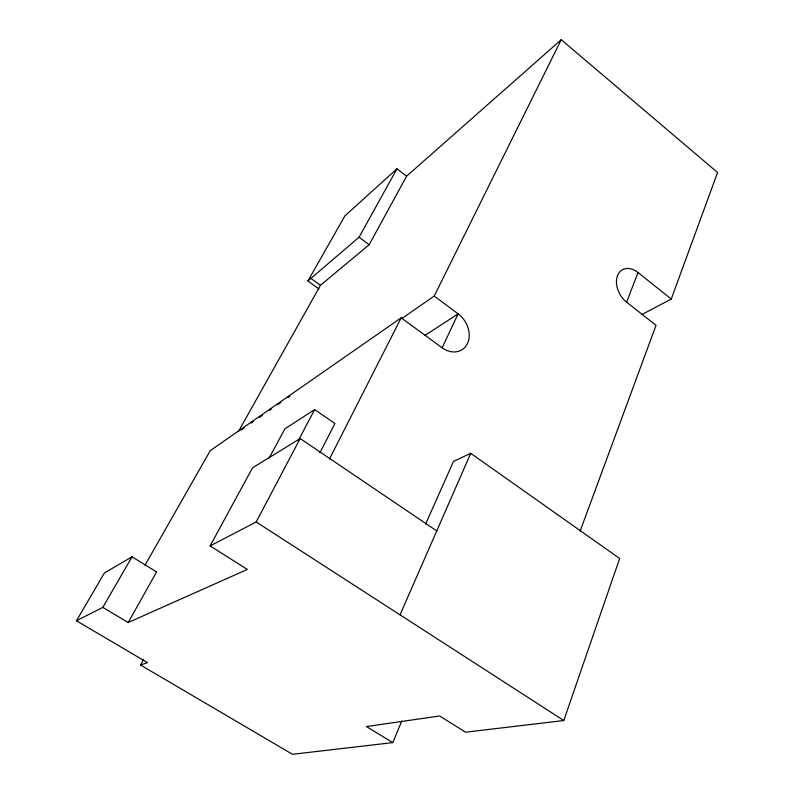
<?xml version="1.0" encoding="UTF-8"?>
<svg xmlns="http://www.w3.org/2000/svg" width="794" height="794" viewBox="0 0 794 794"><rect width="100%" height="100%" fill="white"/><g stroke="black" fill="none" stroke-linecap="round" stroke-linejoin="round"><path stroke-width="1.19" d="M401.794 720.992L392.792 742.608L366.362 726.55L439.618 715.999L465.621 732.207L563.77 720.535L619.657 558.48L470.733 453.334L453.503 461.364L425.604 524.1M641.621 314.662L671.248 299.06L717.568 172.516L561.239 39.7L406.597 176.199L369.17 244.731L320.458 285.284L238.647 431.152M580.156 531.027L656.043 325.302L626.625 302.177A20.098 14.183 60.5 0 1 617.494 275.677A20.098 14.183 60.5 0 1 638.009 272.511L671.248 299.06M626.625 302.177L638.009 272.511M400.027 614.834L470.733 453.334M144.955 565.249L210.251 450.655L401.178 317.828L442.129 347.772L458.128 313.848L434.229 296.053L401.704 318.632M434.229 296.053L561.239 39.7M329.391 459.19L401.178 317.828M319.903 452.818L334.959 423.51L314.682 409.565L284.877 428.849L269.146 458.078M298.653 439.916L314.682 409.565M392.792 742.608L292.51 754.3L140.538 665.035L147.505 662.653L76.432 620.759L102.823 607.39L128.181 622.526L247.361 569.427L210.112 545.925L256.184 521.976L300.172 438.536L436.76 530.938M210.112 545.925L252.502 467.884L300.172 438.536M140.538 665.035L143.476 659.665M318.851 288.907L307.893 280.987L359.067 237.198L396.99 168.775L406.597 176.199M128.181 622.526L156.607 571.928L132.032 556.822L104.49 572.901L76.432 620.759M307.893 280.987L344.914 215.879L396.99 168.775M102.823 607.39L132.032 556.822M241.088 430.12L244.145 428.006M251.251 423.063L253.286 421.654M259.39 417.416L262.437 415.302M269.553 410.359L271.588 408.95M277.682 404.712L280.739 402.598M287.855 397.665L289.879 396.246M424.929 335.445L458.128 313.848A22.46 17.696 57.8 0 1 467.458 343.494A22.46 17.696 57.8 0 1 442.129 347.772M256.184 521.976L563.77 720.535M310.93 278.396L320.458 285.284M359.067 237.198L369.17 244.731"/></g></svg>
